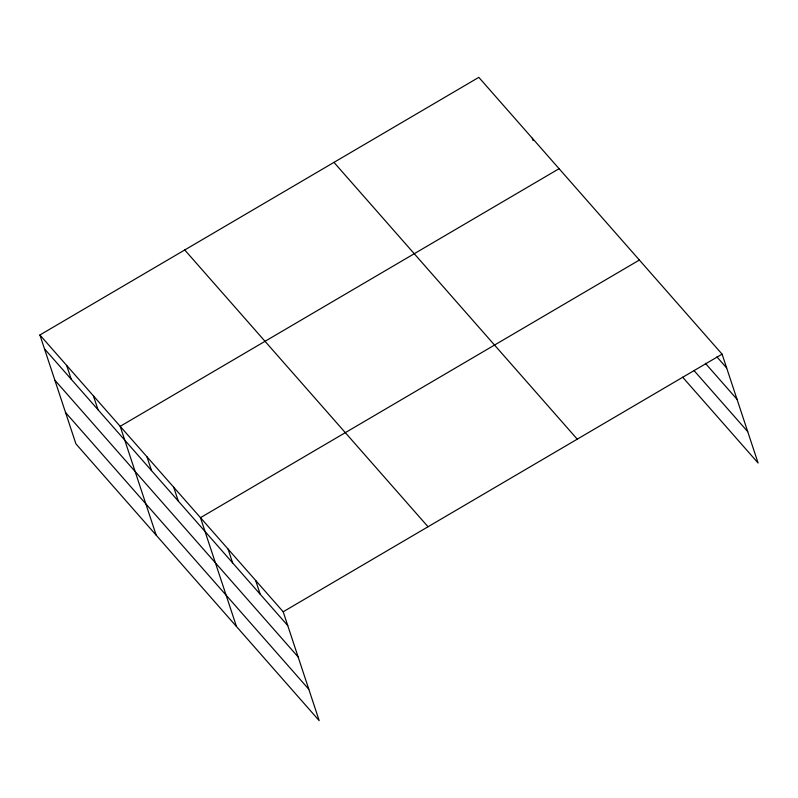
<?xml version="1.0" encoding="UTF-8"?>
<svg xmlns="http://www.w3.org/2000/svg" width="798" height="798" viewBox="0 0 798 798"><rect width="100%" height="100%" fill="white"/><g stroke="black" fill="none" stroke-linecap="round" stroke-linejoin="round"><path stroke-width="1.2" d="M39.9 334.98L283.19 611.777L319.19 720.644L75.91 443.848L39.9 334.98L478.81 77.356L722.09 354.152L758.1 463.02L682.679 377.215M559.089 168.697L120.189 426.322L156.189 535.199M639.378 260.038L200.468 517.673L236.477 626.54M283.19 611.777L722.09 354.152M716.933 356.896L726.669 367.968M705.412 363.349L737.043 399.339M694.2 370.761L747.726 431.648M333.963 162.373L577.253 439.169M184.737 249.964L428.027 526.76M44.469 348.806L287.759 625.602M54.843 380.167L298.133 656.963M65.536 412.486L308.816 689.282M532.326 138.244L533.094 140.548M255.619 580.405L260.188 594.231M228.038 549.034L232.617 562.859M173.705 487.219L178.283 501.044M146.952 456.775L151.52 470.601M93.426 395.878L97.994 409.703M66.663 365.434L71.231 379.25"/></g></svg>
